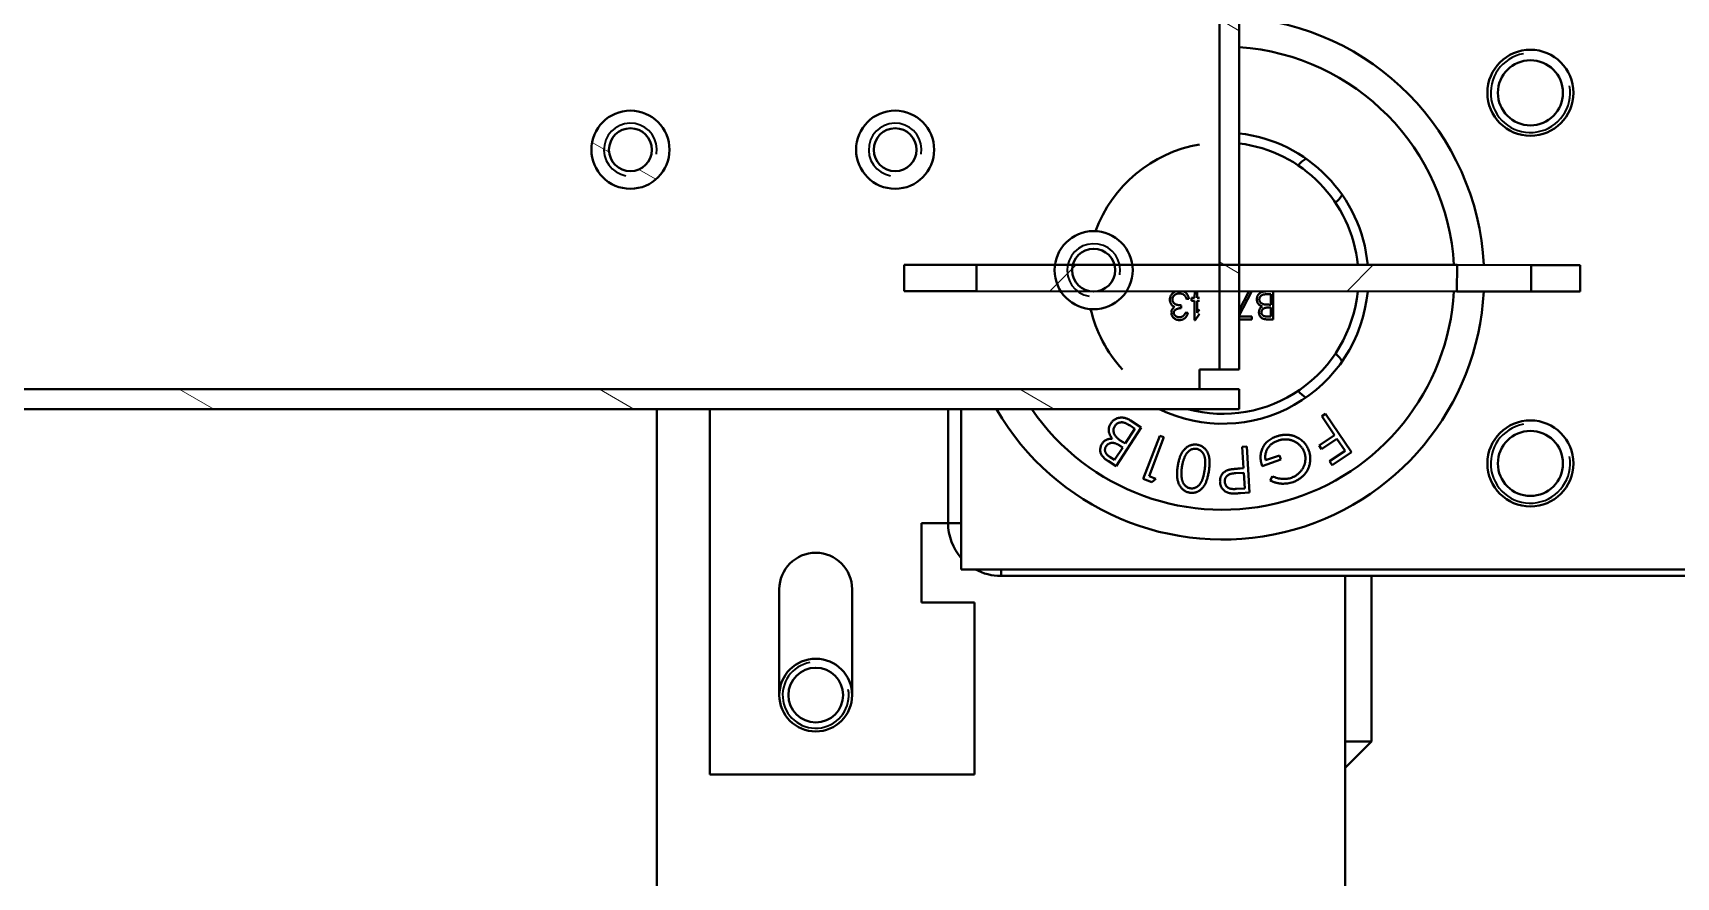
# Model space of a CAD drawing. Header units: millimetres. Extents: x 0 to 5945, y 0 to 4205.
# Drawn here: x 1722.6 to 1846.7, y 520.4 to 584.1 of the extents above; entities that cross this region are included whole.
import ezdxf

# ---------------------------------------------------------------- set-up
doc = ezdxf.new("R2010")
doc.units = ezdxf.units.MM
doc.header["$LTSCALE"] = 5
for name, color, linetype, lineweight in [('가시적인 것(ISO)', 3, 'Continuous', 40), ('가시적인 좁은 것(ISO)', 3, 'Continuous', 35), ('해치(ISO)', 7, 'Continuous', 18)]:
    doc.layers.add(name, color=color, linetype=linetype, lineweight=lineweight)

msp = doc.modelspace()

# ---------------------------------------------------------------- hatches: boundary and pattern name
at = {"layer": '해치(ISO)'}
h = msp.add_hatch(dxfattribs=at)
h.set_pattern_fill('ANSI31', color=256, scale=127, angle=105.00025, style=0)
h.set_pattern_definition([(150.0002, (0, 0), (-7.93744, -13.74819), [])])
h.paths.add_polyline_path([(1653.237, 611.423), (1651.737, 611.423), (1651.737, 558.723), (1653.237, 558.723)])
h.paths.add_polyline_path([(1651.737, 626.423), (1653.237, 626.423), (1653.237, 647.723), (1651.737, 647.723)])
h.paths.add_polyline_path([(1813.737, 555.723), (1813.737, 557.223), (1651.737, 557.223), (1651.737, 555.723)])
h.paths.add_polyline_path([(1813.737, 649.223), (1813.737, 650.723), (1708.559, 650.723), (1708.559, 649.223)])
h.paths.add_polyline_path([(1651.737, 649.223), (1692.515, 649.223), (1692.515, 650.723), (1651.737, 650.723)])
edge = h.paths.add_edge_path()
edge.add_ellipse((1787.737, 575.323), major_axis=(2.95, 0), ratio=1, start_angle=0, end_angle=360)
edge = h.paths.add_edge_path(flags=0)
edge.add_ellipse((1787.737, 575.323), major_axis=(-1.621, 0), ratio=1, start_angle=0, end_angle=360)
edge = h.paths.add_edge_path()
edge.add_ellipse((1767.737, 575.323), major_axis=(2.95, 0), ratio=1, start_angle=0, end_angle=360)
edge = h.paths.add_edge_path(flags=0)
edge.add_ellipse((1767.737, 575.323), major_axis=(-1.621, 0), ratio=1, start_angle=0, end_angle=360)
edge = h.paths.add_edge_path()
edge.add_ellipse((1717.737, 575.323), major_axis=(2.95, 0), ratio=1, start_angle=0, end_angle=360)
edge = h.paths.add_edge_path(flags=0)
edge.add_ellipse((1717.737, 575.323), major_axis=(-1.621, 0), ratio=1, start_angle=0, end_angle=360)
edge = h.paths.add_edge_path()
edge.add_ellipse((1697.737, 575.323), major_axis=(2.95, 0), ratio=1, start_angle=0, end_angle=360)
edge = h.paths.add_edge_path(flags=0)
edge.add_ellipse((1697.737, 575.323), major_axis=(-1.621, 0), ratio=1, start_angle=0, end_angle=360)
edge = h.paths.add_edge_path()
edge.add_ellipse((1677.737, 575.323), major_axis=(2.95, 0), ratio=1, start_angle=0, end_angle=360)
edge = h.paths.add_edge_path(flags=0)
edge.add_ellipse((1677.737, 575.323), major_axis=(-1.621, 0), ratio=1, start_angle=0, end_angle=360)
edge = h.paths.add_edge_path()
edge.add_ellipse((1802.737, 640.223), major_axis=(2.95, 0), ratio=1, start_angle=0, end_angle=360)
edge = h.paths.add_edge_path(flags=0)
edge.add_ellipse((1802.737, 640.223), major_axis=(-1.621, 0), ratio=1, start_angle=0, end_angle=360)
edge = h.paths.add_edge_path()
edge.add_ellipse((1662.737, 640.223), major_axis=(2.95, 0), ratio=1, start_angle=0, end_angle=360)
edge = h.paths.add_edge_path(flags=0)
edge.add_ellipse((1662.737, 640.223), major_axis=(-1.621, 0), ratio=1, start_angle=0, end_angle=360)
edge = h.paths.add_edge_path()
edge.add_ellipse((1662.737, 566.223), major_axis=(2.95, 0), ratio=1, start_angle=0, end_angle=360)
edge = h.paths.add_edge_path(flags=0)
edge.add_ellipse((1662.737, 566.223), major_axis=(-1.621, 0), ratio=1, start_angle=0, end_angle=360)
edge = h.paths.add_edge_path()
edge.add_ellipse((1802.737, 566.223), major_axis=(-2.95, 0), ratio=1, start_angle=0, end_angle=32.72269)
edge.add_ellipse((1802.737, 566.223), major_axis=(-2.482, -1.595), ratio=1, start_angle=0, end_angle=114.5049)
edge.add_ellipse((1802.737, 566.223), major_axis=(2.48, -1.597), ratio=1, start_angle=0, end_angle=40.62343)
edge.add_ellipse((1802.737, 566.223), major_axis=(2.922, 0.403), ratio=1, start_angle=0, end_angle=164.24824)
edge.add_ellipse((1802.737, 566.223), major_axis=(-2.922, 0.405), ratio=1, start_angle=0, end_angle=7.90075)
edge = h.paths.add_edge_path(flags=0)
edge.add_ellipse((1802.737, 566.223), major_axis=(-1.621, 0), ratio=1, start_angle=345.5348, end_angle=360)
edge.add_ellipse((1802.737, 566.223), major_axis=(-0.286, -1.596), ratio=1, start_angle=280.14722, end_angle=360)
edge.add_ellipse((1802.737, 566.223), major_axis=(0.284, -1.596), ratio=1, start_angle=339.75529, end_angle=360)
edge.add_ellipse((1802.737, 566.223), major_axis=(1.57, 0.404), ratio=1, start_angle=265.68202, end_angle=360)
edge.add_ellipse((1802.737, 566.223), major_axis=(-1.57, 0.405), ratio=1, start_angle=208.88066, end_angle=360)
h.paths.add_polyline_path([(1813.737, 647.723), (1812.237, 647.723), (1812.237, 566.623), (1812.237, 564.623), (1812.237, 558.723), (1813.737, 558.723), (1813.737, 564.622), (1813.737, 566.622)])
h = msp.add_hatch(dxfattribs=at)
h.set_pattern_fill('ANSI31', color=256, scale=127, style=0)
h.set_pattern_definition([(45, (0, 0), (-11.22532, 11.22532), [])])
h.paths.add_polyline_path([(1835.783, 566.613), (1835.782, 564.613), (1839.486, 564.611), (1839.487, 566.611)])
h.paths.add_polyline_path([(1830.19, 564.615), (1830.191, 566.615), (1813.737, 566.622), (1812.237, 566.623), (1805.659, 566.626), (1804.696, 566.626), (1804.307, 566.626), (1801.167, 566.628), (1800.778, 566.628), (1799.815, 566.628), (1793.896, 566.631), (1793.895, 564.631), (1800.255, 564.628), (1801.53, 564.628), (1802.451, 564.627), (1803.021, 564.627), (1805.217, 564.626), (1812.237, 564.623), (1813.737, 564.622)])

# ---------------------------------------------------------------- linework, layer by layer
at = {"layer": '가시적인 것(ISO)'}
for p, q in [((1812.237, 647.723), (1812.237, 558.723)), ((1813.737, 558.723), (1813.737, 647.723)), ((1788.424, 566.633), (1788.423, 564.633)), ((1789.009, 566.633), (1788.424, 566.633)), ((1789.009, 566.633), (1793.896, 566.631)), ((1793.896, 566.631), (1793.895, 564.631)), ((1830.191, 566.615), (1793.896, 566.631)), ((1830.19, 564.615), (1830.191, 566.615)), ((1835.783, 566.613), (1830.191, 566.615)), ((1835.783, 566.613), (1835.782, 564.613)), ((1839.487, 566.611), (1835.783, 566.613)), ((1839.486, 564.611), (1839.487, 566.611)), ((1789.008, 564.633), (1788.423, 564.633)), ((1789.008, 564.633), (1793.895, 564.631)), ((1793.895, 564.631), (1830.19, 564.615)), ((1809.935, 564.054), (1809.745, 564.054)), ((1810.125, 563.918), (1810.125, 564.136)), ((1810.125, 564.136), (1810.369, 564.135)), ((1810.369, 563.918), (1810.125, 563.918)), ((1810.369, 564.135), (1810.37, 564.624)), ((1810.369, 562.453), (1810.369, 563.918)), ((1810.56, 564.624), (1810.559, 564.135)), ((1810.559, 564.135), (1810.737, 564.135)), ((1810.737, 563.918), (1810.559, 563.918)), ((1810.559, 563.918), (1810.559, 562.999)), ((1813.737, 563.199), (1814.467, 564.622)), ((1814.658, 564.586), (1813.737, 562.79)), ((1814.593, 564.622), (1814.658, 564.586)), ((1816.122, 564.404), (1815.852, 564.404)), ((1816.122, 563.617), (1816.122, 564.404)), ((1816.313, 564.621), (1816.312, 562.505)), ((1835.782, 564.613), (1830.19, 564.615)), ((1835.782, 564.613), (1839.486, 564.611)), ((1809.338, 563.566), (1809.338, 563.349)), ((1809.663, 562.996), (1809.853, 562.996)), ((1810.737, 562.932), (1810.407, 562.453)), ((1810.559, 562.999), (1810.737, 563.258)), ((1813.737, 562.723), (1814.683, 562.722)), ((1814.683, 562.505), (1813.737, 562.506)), ((1814.683, 562.722), (1814.683, 562.505)), ((1815.864, 562.722), (1816.122, 562.722)), ((1816.312, 562.505), (1815.899, 562.505)), ((1816.122, 563.4), (1815.994, 563.4)), ((1815.996, 563.617), (1816.122, 563.617)), ((1816.122, 562.722), (1816.122, 563.4)), ((1810.407, 562.453), (1810.369, 562.453)), ((1812.237, 558.723), (1810.737, 558.723)), ((1810.737, 557.223), (1810.737, 558.723)), ((1812.237, 558.723), (1813.737, 558.723)), ((1813.737, 557.223), (1651.737, 557.223)), ((1813.737, 555.723), (1813.737, 557.223)), ((1651.737, 555.723), (1813.737, 555.723)), ((1769.737, 350.623), (1769.737, 555.723)), ((1773.737, 528.123), (1773.737, 555.723)), ((1791.737, 547.123), (1791.737, 555.723)), ((1792.737, 555.723), (1792.737, 543.623)), ((1819.976, 555.188), (1820.264, 555.382)), ((1820.931, 553.766), (1819.976, 555.188)), ((1820.264, 555.382), (1822.213, 552.481)), ((1806.324, 554.345), (1804.427, 551.412)), ((1805.124, 553.12), (1805.851, 554.244)), ((1805.851, 554.244), (1805.488, 554.478)), ((1805.518, 554.866), (1806.324, 554.345)), ((1819.766, 552.983), (1820.931, 553.766)), ((1804.324, 551.885), (1804.932, 552.825)), ((1804.932, 552.825), (1804.765, 552.933)), ((1804.958, 553.227), (1805.124, 553.12)), ((1806.488, 550.463), (1807.725, 553.719)), ((1808.048, 553.596), (1806.932, 550.66)), ((1807.725, 553.719), (1808.048, 553.596)), ((1813.951, 552.878), (1814.299, 552.9)), ((1814.053, 551.26), (1813.951, 552.878)), ((1814.299, 552.9), (1814.518, 549.419)), ((1819.958, 552.697), (1819.766, 552.983)), ((1821.123, 553.48), (1819.958, 552.697)), ((1820.568, 551.79), (1821.733, 552.574)), ((1821.733, 552.574), (1821.123, 553.48)), ((1804.427, 551.412), (1803.848, 551.786)), ((1803.986, 552.104), (1804.324, 551.885)), ((1816.889, 551.916), (1815.472, 551.417)), ((1815.729, 551.863), (1816.777, 552.233)), ((1816.777, 552.233), (1816.889, 551.916)), ((1820.76, 551.504), (1820.568, 551.79)), ((1822.213, 552.481), (1820.76, 551.504)), ((1807.128, 550.22), (1806.488, 550.463)), ((1806.932, 550.66), (1807.444, 550.465)), ((1807.444, 550.465), (1807.128, 550.22)), ((1814.075, 550.919), (1813.485, 550.889)), ((1813.805, 551.244), (1814.053, 551.26)), ((1814.149, 549.736), (1814.075, 550.919)), ((1816.075, 550.325), (1816.245, 550.657)), ((1813.534, 549.697), (1814.149, 549.736)), ((1814.518, 549.419), (1813.824, 549.376)), ((1789.737, 547.123), (1791.737, 547.123)), ((1789.737, 541.123), (1789.737, 547.123)), ((1792.737, 547.123), (1791.737, 547.123)), ((1850.737, 543.623), (1792.737, 543.623)), ((1795.737, 543.623), (1795.737, 543.123)), ((1851.737, 543.123), (1795.737, 543.123)), ((1821.737, 543.123), (1821.737, 530.623)), ((1823.737, 543.123), (1823.737, 530.623)), ((1778.987, 534.123), (1778.987, 542.123)), ((1784.487, 542.123), (1784.487, 534.123)), ((1793.737, 541.123), (1789.737, 541.123)), ((1793.737, 541.123), (1793.737, 528.123)), ((1821.737, 528.623), (1821.737, 530.623)), ((1823.737, 530.623), (1821.737, 528.623)), ((1823.737, 530.623), (1821.737, 530.623)), ((1793.737, 528.123), (1773.737, 528.123)), ((1821.737, 528.623), (1821.737, 505.123))]:
    msp.add_line(p, q, dxfattribs=at)
for centre, radius in [((1835.737, 579.623), 3.25), ((1835.737, 579.623), 2.459), ((1767.737, 575.323), 2.95), ((1787.737, 575.323), 2.95), ((1767.737, 575.323), 1.621), ((1787.737, 575.323), 1.621), ((1802.737, 566.223), 2.95), ((1802.737, 566.223), 1.621), ((1835.737, 551.623), 3.25), ((1835.737, 551.623), 2.459), ((1781.737, 534.123), 2.067)]:
    msp.add_circle(centre, radius, dxfattribs=at)
for centre, radius, start, end in [((1812.487, 565.623), 19.75, 2.87743, 86.37126), ((1812.487, 565.623), 17.5, 3.25096, 85.90396), ((1812.487, 565.623), 11, 5.19104, 83.47502), ((1812.487, 565.623), 10.25, 99.83036, 159.75424), ((1812.487, 565.623), 10.25, 5.57387, 82.99527), ((1819.77, 572.906), 2, 119.64458, 142.00908), ((1819.77, 572.906), 2, 307.99092, 330.35542), ((1812.487, 565.623), 19.75, 210.08378, 357.07284), ((1812.487, 565.623), 17.5, 214.45191, 356.69931), ((1812.487, 565.623), 11, 244.15807, 354.75923), ((1812.487, 565.623), 10.25, 254.98403, 354.3764), ((1812.487, 565.623), 10.25, 193.20285, 222.31226), ((1819.77, 558.34), 2, 29.64458, 52.00908), ((1819.77, 558.34), 2, 217.99092, 240.35542), ((1795.737, 547.123), 4, 180, 221.40962), ((1781.737, 542.123), 2.75, 0, 180), ((1795.737, 547.123), 4, 241.04498, 270), ((1781.737, 534.123), 2.75, 0, 180), ((1781.737, 534.123), 2.75, 180, 0)]:
    msp.add_arc(centre, radius, start, end, dxfattribs=at)
for points, knots in [([(1808.497, 563.996), (1808.498, 564.026), (1808.5, 564.085), (1808.52, 564.172), (1808.55, 564.257), (1808.592, 564.339), (1808.644, 564.415), (1808.706, 564.484), (1808.777, 564.543), (1808.853, 564.59), (1808.906, 564.614), (1808.931, 564.624)], [0, 0, 0, 0, 0.07964825, 0.15892168, 0.23961949, 0.32260943, 0.40603464, 0.4876021, 0.56968463, 0.65303615, 0.72687732, 0.72687732, 0.72687732, 0.72687732]), ([(1808.623, 563.62), (1808.613, 563.634), (1808.593, 563.661), (1808.568, 563.706), (1808.545, 563.751), (1808.528, 563.797), (1808.514, 563.845), (1808.504, 563.894), (1808.498, 563.945), (1808.497, 563.979), (1808.497, 563.996)], [0, 0, 0, 0, 0.1281355, 0.2541727, 0.3781116, 0.5017123, 0.6239863, 0.7470956, 0.8728746, 1, 1, 1, 1]), ([(1809.226, 564.462), (1809.206, 564.461), (1809.167, 564.46), (1809.111, 564.454), (1809.057, 564.444), (1809.007, 564.429), (1808.959, 564.41), (1808.915, 564.387), (1808.873, 564.36), (1808.835, 564.329), (1808.8, 564.294), (1808.77, 564.259), (1808.744, 564.222), (1808.723, 564.183), (1808.707, 564.143), (1808.696, 564.101), (1808.688, 564.058), (1808.687, 564.029), (1808.687, 564.014)], [0, 0, 0, 0, 0.0760717, 0.1487517, 0.2184028, 0.2857596, 0.350598, 0.414964, 0.4780693, 0.5417607, 0.6043499, 0.664075, 0.7214636, 0.7775871, 0.8326444, 0.8878435, 0.9434603, 1, 1, 1, 1]), ([(1808.687, 564.014), (1808.688, 563.994), (1808.69, 563.955), (1808.704, 563.897), (1808.727, 563.841), (1808.759, 563.789), (1808.799, 563.74), (1808.845, 563.696), (1808.898, 563.66), (1808.947, 563.635), (1808.99, 563.618), (1809.028, 563.607), (1809.069, 563.597), (1809.115, 563.588), (1809.165, 563.581), (1809.219, 563.574), (1809.277, 563.569), (1809.317, 563.567), (1809.338, 563.566)], [0, 0, 0, 0, 0.06690919, 0.13348544, 0.20103512, 0.27123434, 0.34287998, 0.41383613, 0.48597662, 0.56022956, 0.59988418, 0.64405484, 0.69189193, 0.74468752, 0.80149178, 0.8628577, 0.92932838, 1, 1, 1, 1]), ([(1809.58, 564.347), (1809.568, 564.356), (1809.544, 564.374), (1809.505, 564.398), (1809.465, 564.418), (1809.421, 564.433), (1809.376, 564.446), (1809.328, 564.455), (1809.278, 564.461), (1809.243, 564.461), (1809.226, 564.462)], [0, 0, 0, 0, 0.1182713, 0.23617753, 0.35566293, 0.47590416, 0.60012734, 0.72860812, 0.86131348, 1, 1, 1, 1]), ([(1809.523, 564.624), (1809.529, 564.622), (1809.553, 564.611), (1809.595, 564.59), (1809.646, 564.558), (1809.694, 564.52), (1809.738, 564.479), (1809.779, 564.431), (1809.815, 564.38), (1809.847, 564.324), (1809.876, 564.263), (1809.9, 564.198), (1809.92, 564.128), (1809.93, 564.079), (1809.935, 564.054)], [0.28985137, 0.28985137, 0.28985137, 0.28985137, 0.30854843, 0.36639796, 0.42454219, 0.48317, 0.5422434, 0.60173935, 0.662506, 0.72485551, 0.78912783, 0.8563464, 0.92629523, 1, 1, 1, 1]), ([(1809.745, 564.054), (1809.74, 564.071), (1809.731, 564.102), (1809.714, 564.148), (1809.696, 564.19), (1809.676, 564.228), (1809.655, 564.263), (1809.631, 564.294), (1809.607, 564.323), (1809.588, 564.339), (1809.58, 564.347)], [0, 0, 0, 0, 0.1497704, 0.2913164, 0.4259664, 0.5521596, 0.6715274, 0.7861216, 0.8953251, 1, 1, 1, 1]), ([(1815.064, 564.021), (1815.065, 564.042), (1815.066, 564.082), (1815.074, 564.142), (1815.089, 564.199), (1815.109, 564.254), (1815.135, 564.306), (1815.167, 564.356), (1815.205, 564.404), (1815.247, 564.449), (1815.295, 564.489), (1815.347, 564.525), (1815.403, 564.554), (1815.463, 564.579), (1815.526, 564.598), (1815.594, 564.612), (1815.666, 564.62), (1815.715, 564.621), (1815.74, 564.622)], [0, 0, 0, 0, 0.0611603, 0.1203346, 0.1781803, 0.2352351, 0.292683, 0.3511862, 0.4104566, 0.4717199, 0.5337612, 0.595739, 0.6578875, 0.7212952, 0.7868225, 0.8546862, 0.925478, 1, 1, 1, 1]), ([(1815.471, 563.48), (1815.447, 563.489), (1815.401, 563.507), (1815.338, 563.538), (1815.283, 563.572), (1815.237, 563.609), (1815.198, 563.649), (1815.163, 563.693), (1815.134, 563.74), (1815.109, 563.791), (1815.089, 563.845), (1815.074, 563.902), (1815.066, 563.961), (1815.065, 564.001), (1815.064, 564.021)], [0, 0, 0, 0, 0.1060575, 0.2029143, 0.2903002, 0.3702226, 0.4463837, 0.5213969, 0.5982911, 0.6761425, 0.7555287, 0.8348872, 0.916646, 1, 1, 1, 1]), ([(1815.852, 564.404), (1815.833, 564.404), (1815.795, 564.404), (1815.741, 564.402), (1815.691, 564.399), (1815.646, 564.394), (1815.604, 564.388), (1815.566, 564.381), (1815.532, 564.372), (1815.492, 564.358), (1815.448, 564.337), (1815.4, 564.306), (1815.357, 564.268), (1815.321, 564.224), (1815.291, 564.177), (1815.27, 564.127), (1815.256, 564.074), (1815.255, 564.039), (1815.254, 564.021)], [0, 0, 0, 0, 0.0725025, 0.139739, 0.2017951, 0.2598219, 0.312206, 0.3607734, 0.4045403, 0.4436981, 0.5168408, 0.5878743, 0.6579654, 0.7289694, 0.7993077, 0.8666358, 0.9331163, 1, 1, 1, 1]), ([(1815.254, 564.021), (1815.254, 564.01), (1815.254, 563.988), (1815.259, 563.955), (1815.267, 563.923), (1815.276, 563.893), (1815.29, 563.864), (1815.306, 563.835), (1815.324, 563.808), (1815.354, 563.773), (1815.396, 563.733), (1815.456, 563.694), (1815.525, 563.663), (1815.574, 563.649), (1815.6, 563.643)], [0, 0, 0, 0, 0.0602874, 0.1196024, 0.1775034, 0.2351427, 0.2921326, 0.3508712, 0.4100979, 0.4707315, 0.5948287, 0.7225788, 0.8566914, 1, 1, 1, 1]), ([(1808.605, 563.004), (1808.606, 563.026), (1808.607, 563.07), (1808.619, 563.134), (1808.639, 563.194), (1808.666, 563.251), (1808.701, 563.304), (1808.744, 563.353), (1808.794, 563.399), (1808.833, 563.425), (1808.852, 563.439)], [0, 0, 0, 0, 0.1280675, 0.2506083, 0.3706302, 0.4900722, 0.6103748, 0.7343131, 0.8632165, 1, 1, 1, 1]), ([(1809.223, 562.453), (1809.195, 562.454), (1809.141, 562.456), (1809.06, 562.471), (1808.983, 562.495), (1808.909, 562.528), (1808.841, 562.569), (1808.78, 562.617), (1808.727, 562.672), (1808.683, 562.733), (1808.649, 562.798), (1808.623, 562.865), (1808.608, 562.934), (1808.606, 562.98), (1808.605, 563.004)], [0, 0, 0, 0, 0.09025425, 0.17853979, 0.26609303, 0.35463098, 0.44188615, 0.52574692, 0.60811363, 0.69019727, 0.77082148, 0.84832618, 0.92401174, 1, 1, 1, 1]), ([(1808.852, 563.439), (1808.83, 563.45), (1808.785, 563.471), (1808.724, 563.514), (1808.669, 563.562), (1808.639, 563.601), (1808.623, 563.62)], [0, 0, 0, 0, 0.2538796, 0.5030089, 0.7502911, 1, 1, 1, 1]), ([(1809.338, 563.349), (1809.312, 563.348), (1809.26, 563.348), (1809.185, 563.337), (1809.114, 563.323), (1809.047, 563.3), (1808.986, 563.274), (1808.933, 563.244), (1808.889, 563.211), (1808.854, 563.173), (1808.828, 563.133), (1808.809, 563.092), (1808.797, 563.048), (1808.796, 563.018), (1808.795, 563.003)], [0, 0, 0, 0, 0.1101656, 0.2157873, 0.3180274, 0.417574, 0.5116505, 0.5961621, 0.6729345, 0.7436696, 0.810677, 0.874059, 0.9366963, 1, 1, 1, 1]), ([(1808.795, 563.003), (1808.795, 562.992), (1808.796, 562.97), (1808.802, 562.938), (1808.811, 562.906), (1808.824, 562.876), (1808.842, 562.848), (1808.863, 562.82), (1808.887, 562.794), (1808.916, 562.769), (1808.946, 562.746), (1808.98, 562.726), (1809.015, 562.709), (1809.052, 562.694), (1809.092, 562.684), (1809.133, 562.676), (1809.176, 562.672), (1809.206, 562.671), (1809.221, 562.671)], [0, 0, 0, 0, 0.0552745, 0.1099661, 0.1632474, 0.2180762, 0.2733009, 0.3309093, 0.3909945, 0.454176, 0.5188615, 0.5833105, 0.6485167, 0.7150309, 0.7825021, 0.8523227, 0.9249285, 1, 1, 1, 1]), ([(1809.221, 562.671), (1809.245, 562.671), (1809.292, 562.673), (1809.36, 562.687), (1809.423, 562.71), (1809.471, 562.738), (1809.507, 562.765), (1809.532, 562.788), (1809.557, 562.815), (1809.58, 562.845), (1809.603, 562.878), (1809.624, 562.914), (1809.645, 562.954), (1809.657, 562.982), (1809.663, 562.996)], [0, 0, 0, 0, 0.1227119, 0.239685, 0.3518159, 0.4637661, 0.5208178, 0.5794483, 0.6406041, 0.7052975, 0.7736339, 0.8446694, 0.9200565, 1, 1, 1, 1]), ([(1809.853, 562.996), (1809.848, 562.975), (1809.838, 562.933), (1809.817, 562.873), (1809.794, 562.817), (1809.767, 562.765), (1809.737, 562.716), (1809.702, 562.672), (1809.665, 562.63), (1809.624, 562.594), (1809.581, 562.56), (1809.536, 562.532), (1809.488, 562.508), (1809.439, 562.488), (1809.387, 562.473), (1809.334, 562.462), (1809.279, 562.454), (1809.242, 562.454), (1809.223, 562.453)], [0, 0, 0, 0, 0.0726253, 0.1419766, 0.2089849, 0.2739569, 0.3368893, 0.398745, 0.4601159, 0.5208249, 0.5809945, 0.6401519, 0.6986225, 0.7572711, 0.8164267, 0.876254, 0.9371653, 1, 1, 1, 1]), ([(1815.226, 563.03), (1815.227, 563.053), (1815.228, 563.099), (1815.241, 563.166), (1815.26, 563.23), (1815.287, 563.291), (1815.323, 563.346), (1815.364, 563.397), (1815.414, 563.442), (1815.452, 563.467), (1815.471, 563.48)], [0, 0, 0, 0, 0.1305691, 0.2565806, 0.3805516, 0.5036229, 0.6257393, 0.7475486, 0.8717661, 1, 1, 1, 1]), ([(1815.899, 562.505), (1815.878, 562.505), (1815.839, 562.505), (1815.782, 562.508), (1815.729, 562.513), (1815.679, 562.52), (1815.633, 562.528), (1815.59, 562.538), (1815.551, 562.55), (1815.505, 562.57), (1815.451, 562.598), (1815.394, 562.641), (1815.345, 562.692), (1815.302, 562.751), (1815.269, 562.815), (1815.244, 562.883), (1815.229, 562.955), (1815.227, 563.005), (1815.226, 563.03)], [0, 0, 0, 0, 0.0625941, 0.1213229, 0.1766801, 0.2283651, 0.2768684, 0.3218791, 0.3640986, 0.4033557, 0.4779679, 0.5505355, 0.6235845, 0.6981749, 0.7733537, 0.8472811, 0.9228183, 1, 1, 1, 1]), ([(1815.994, 563.4), (1815.976, 563.4), (1815.94, 563.4), (1815.887, 563.398), (1815.839, 563.395), (1815.794, 563.391), (1815.754, 563.385), (1815.717, 563.377), (1815.684, 563.37), (1815.645, 563.357), (1815.602, 563.338), (1815.555, 563.308), (1815.514, 563.272), (1815.48, 563.231), (1815.451, 563.186), (1815.432, 563.137), (1815.418, 563.086), (1815.417, 563.051), (1815.416, 563.033)], [0, 0, 0, 0, 0.072301, 0.1397003, 0.2022885, 0.2605995, 0.3131903, 0.3617389, 0.4057065, 0.44554, 0.518832, 0.5897782, 0.6588675, 0.7284305, 0.7972827, 0.8648154, 0.9313638, 1, 1, 1, 1]), ([(1815.416, 563.033), (1815.417, 563.022), (1815.417, 562.999), (1815.422, 562.965), (1815.431, 562.933), (1815.442, 562.903), (1815.458, 562.876), (1815.476, 562.85), (1815.498, 562.826), (1815.524, 562.804), (1815.553, 562.785), (1815.585, 562.768), (1815.622, 562.754), (1815.663, 562.742), (1815.708, 562.733), (1815.756, 562.726), (1815.809, 562.723), (1815.845, 562.722), (1815.864, 562.722)], [0, 0, 0, 0, 0.0570031, 0.1118179, 0.1644024, 0.2158698, 0.2668411, 0.317479, 0.3699021, 0.4234004, 0.4797184, 0.5392415, 0.6024307, 0.6710295, 0.7444848, 0.823454, 0.9087403, 1, 1, 1, 1]), ([(1815.6, 563.643), (1815.61, 563.64), (1815.633, 563.636), (1815.669, 563.631), (1815.711, 563.627), (1815.758, 563.624), (1815.81, 563.62), (1815.867, 563.619), (1815.93, 563.618), (1815.974, 563.617), (1815.996, 563.617)], [0, 0, 0, 0, 0.0793065, 0.1719528, 0.2770565, 0.3947306, 0.5261773, 0.6713448, 0.8292853, 1, 1, 1, 1]), ([(1804.023, 554.641), (1804.042, 554.669), (1804.08, 554.725), (1804.147, 554.801), (1804.219, 554.867), (1804.297, 554.926), (1804.381, 554.976), (1804.471, 555.016), (1804.567, 555.048), (1804.668, 555.072), (1804.772, 555.087), (1804.877, 555.088), (1804.983, 555.08), (1805.09, 555.059), (1805.197, 555.028), (1805.305, 554.986), (1805.412, 554.931), (1805.483, 554.888), (1805.518, 554.866)], [0, 0, 0, 0, 0.0608361, 0.1197573, 0.1777252, 0.2347331, 0.2918489, 0.3499849, 0.409379, 0.4705896, 0.5327834, 0.5948506, 0.6571035, 0.7211199, 0.7865836, 0.8545725, 0.9254321, 1, 1, 1, 1]), ([(1804.146, 553.485), (1804.118, 553.522), (1804.065, 553.591), (1803.999, 553.697), (1803.947, 553.797), (1803.91, 553.894), (1803.886, 553.989), (1803.875, 554.083), (1803.873, 554.179), (1803.881, 554.275), (1803.901, 554.37), (1803.93, 554.464), (1803.971, 554.555), (1804.006, 554.612), (1804.023, 554.641)], [0, 0, 0, 0, 0.1100074, 0.2090568, 0.2988937, 0.3801656, 0.4562978, 0.531877, 0.6079928, 0.6849431, 0.7626364, 0.8401441, 0.9192847, 1, 1, 1, 1]), ([(1804.331, 554.449), (1804.312, 554.416), (1804.275, 554.352), (1804.242, 554.246), (1804.229, 554.137), (1804.235, 554.024), (1804.262, 553.912), (1804.309, 553.802), (1804.375, 553.696), (1804.432, 553.632), (1804.461, 553.6)], [0, 0, 0, 0, 0.1213326, 0.2383143, 0.3544611, 0.4751864, 0.5990741, 0.7259871, 0.8583055, 1, 1, 1, 1]), ([(1805.488, 554.478), (1805.462, 554.494), (1805.412, 554.526), (1805.338, 554.571), (1805.268, 554.609), (1805.202, 554.643), (1805.14, 554.67), (1805.082, 554.693), (1805.028, 554.71), (1804.963, 554.725), (1804.883, 554.733), (1804.79, 554.729), (1804.698, 554.712), (1804.609, 554.681), (1804.525, 554.639), (1804.45, 554.585), (1804.383, 554.523), (1804.349, 554.474), (1804.331, 554.449)], [0, 0, 0, 0, 0.07066196, 0.13617405, 0.1972333, 0.25346038, 0.30544737, 0.35254049, 0.39569104, 0.43462939, 0.50671107, 0.57738316, 0.64810991, 0.72052438, 0.79254449, 0.86157956, 0.93044858, 1, 1, 1, 1]), ([(1816.54, 553.657), (1816.577, 553.669), (1816.652, 553.694), (1816.764, 553.726), (1816.875, 553.751), (1816.984, 553.771), (1817.093, 553.784), (1817.2, 553.792), (1817.306, 553.794), (1817.411, 553.79), (1817.514, 553.779), (1817.617, 553.764), (1817.718, 553.743), (1817.817, 553.714), (1817.916, 553.681), (1818.013, 553.641), (1818.109, 553.596), (1818.171, 553.561), (1818.203, 553.544)], [0, 0, 0, 0, 0.06933878, 0.13656053, 0.20248218, 0.2673575, 0.33047967, 0.39288069, 0.45431958, 0.51498188, 0.57509197, 0.63515524, 0.69507645, 0.7550901, 0.81529647, 0.87588097, 0.93756716, 1, 1, 1, 1]), ([(1803.848, 551.786), (1803.82, 551.805), (1803.766, 551.841), (1803.688, 551.896), (1803.618, 551.951), (1803.554, 552.005), (1803.496, 552.058), (1803.447, 552.112), (1803.403, 552.163), (1803.353, 552.231), (1803.305, 552.319), (1803.263, 552.429), (1803.238, 552.544), (1803.231, 552.662), (1803.24, 552.781), (1803.267, 552.897), (1803.309, 553.01), (1803.351, 553.079), (1803.372, 553.114)], [0, 0, 0, 0, 0.0631751, 0.1224985, 0.178052, 0.230269, 0.2792434, 0.3248018, 0.3670903, 0.4066063, 0.4813176, 0.5539664, 0.6269945, 0.70118, 0.775899, 0.849116, 0.9237142, 1, 1, 1, 1]), ([(1803.372, 553.114), (1803.394, 553.145), (1803.437, 553.206), (1803.514, 553.287), (1803.601, 553.354), (1803.696, 553.41), (1803.8, 553.451), (1803.91, 553.479), (1804.027, 553.491), (1804.106, 553.487), (1804.146, 553.485)], [0, 0, 0, 0, 0.1256887, 0.2479089, 0.3688152, 0.4900216, 0.6127639, 0.7373682, 0.8651323, 1, 1, 1, 1]), ([(1803.677, 552.916), (1803.666, 552.899), (1803.647, 552.867), (1803.623, 552.816), (1803.606, 552.765), (1803.594, 552.714), (1803.589, 552.662), (1803.591, 552.611), (1803.598, 552.559), (1803.611, 552.508), (1803.632, 552.456), (1803.66, 552.405), (1803.696, 552.354), (1803.739, 552.303), (1803.79, 552.252), (1803.848, 552.202), (1803.914, 552.152), (1803.961, 552.12), (1803.986, 552.104)], [0, 0, 0, 0, 0.0591673, 0.1153871, 0.1701588, 0.222513, 0.2745679, 0.3264047, 0.3787059, 0.4322495, 0.4880059, 0.5470922, 0.6093144, 0.6772985, 0.7495754, 0.8265678, 0.9106155, 1, 1, 1, 1]), ([(1804.765, 552.933), (1804.74, 552.949), (1804.692, 552.979), (1804.622, 553.021), (1804.556, 553.058), (1804.493, 553.09), (1804.434, 553.116), (1804.38, 553.138), (1804.329, 553.155), (1804.266, 553.17), (1804.192, 553.179), (1804.104, 553.178), (1804.018, 553.163), (1803.935, 553.136), (1803.858, 553.097), (1803.789, 553.046), (1803.727, 552.987), (1803.693, 552.94), (1803.677, 552.916)], [0, 0, 0, 0, 0.0711972, 0.1374093, 0.1988984, 0.2555213, 0.3078665, 0.3555214, 0.3991507, 0.4382605, 0.5109365, 0.5813483, 0.6510747, 0.7216352, 0.7917167, 0.8604255, 0.9294829, 1, 1, 1, 1]), ([(1804.461, 553.6), (1804.473, 553.588), (1804.498, 553.562), (1804.542, 553.525), (1804.592, 553.483), (1804.65, 553.438), (1804.717, 553.39), (1804.79, 553.338), (1804.871, 553.283), (1804.929, 553.246), (1804.958, 553.227)], [0, 0, 0, 0, 0.0796314, 0.1722232, 0.2770527, 0.3957755, 0.5264292, 0.6710912, 0.8291429, 1, 1, 1, 1]), ([(1809.087, 551.412), (1809.096, 551.465), (1809.113, 551.567), (1809.143, 551.717), (1809.177, 551.857), (1809.215, 551.987), (1809.256, 552.109), (1809.301, 552.222), (1809.349, 552.326), (1809.401, 552.422), (1809.457, 552.509), (1809.515, 552.589), (1809.576, 552.663), (1809.64, 552.73), (1809.706, 552.792), (1809.775, 552.846), (1809.847, 552.895), (1809.922, 552.936), (1809.998, 552.972), (1810.076, 553), (1810.155, 553.023), (1810.235, 553.039), (1810.316, 553.048), (1810.398, 553.052), (1810.48, 553.048), (1810.535, 553.041), (1810.563, 553.037)], [0, 0, 0, 0, 0.0649869, 0.1268269, 0.1851513, 0.2405435, 0.2925615, 0.3418675, 0.3883389, 0.4321515, 0.4739935, 0.5139575, 0.5527638, 0.5904079, 0.6268584, 0.6627266, 0.6977724, 0.7325457, 0.7666736, 0.8003488, 0.8334981, 0.8665947, 0.8995307, 0.9325735, 0.9659006, 1, 1, 1, 1]), ([(1810.503, 552.727), (1810.465, 552.731), (1810.389, 552.74), (1810.273, 552.726), (1810.159, 552.696), (1810.067, 552.653), (1809.995, 552.61), (1809.943, 552.572), (1809.893, 552.529), (1809.845, 552.481), (1809.8, 552.426), (1809.756, 552.368), (1809.715, 552.304), (1809.691, 552.258), (1809.678, 552.235)], [0, 0, 0, 0, 0.1114724, 0.2225685, 0.3362249, 0.4552687, 0.5173787, 0.5798583, 0.6437005, 0.7097733, 0.7784999, 0.8491587, 0.9227584, 1, 1, 1, 1]), ([(1811.116, 551.105), (1811.123, 551.152), (1811.137, 551.244), (1811.152, 551.377), (1811.164, 551.502), (1811.17, 551.619), (1811.171, 551.727), (1811.169, 551.828), (1811.161, 551.919), (1811.15, 552.003), (1811.133, 552.08), (1811.113, 552.153), (1811.088, 552.222), (1811.061, 552.287), (1811.029, 552.348), (1810.994, 552.405), (1810.954, 552.458), (1810.897, 552.521), (1810.821, 552.59), (1810.72, 552.656), (1810.615, 552.704), (1810.54, 552.719), (1810.503, 552.727)], [0, 0, 0, 0, 0.07381421, 0.14335729, 0.20800097, 0.26813274, 0.3242022, 0.37558517, 0.42313572, 0.46625797, 0.50655235, 0.54560513, 0.5832454, 0.6193891, 0.65498569, 0.68941645, 0.72327243, 0.75682564, 0.82137817, 0.88227529, 0.94122044, 1, 1, 1, 1]), ([(1810.563, 553.037), (1810.59, 553.033), (1810.644, 553.024), (1810.722, 553.001), (1810.797, 552.975), (1810.87, 552.942), (1810.939, 552.903), (1811.006, 552.86), (1811.069, 552.81), (1811.13, 552.755), (1811.187, 552.695), (1811.238, 552.629), (1811.287, 552.558), (1811.329, 552.481), (1811.368, 552.399), (1811.402, 552.313), (1811.432, 552.221), (1811.456, 552.123), (1811.476, 552.018), (1811.49, 551.905), (1811.496, 551.783), (1811.498, 551.653), (1811.492, 551.514), (1811.482, 551.366), (1811.464, 551.21), (1811.449, 551.103), (1811.441, 551.047)], [0, 0, 0, 0, 0.0338523, 0.0668959, 0.0994521, 0.1317955, 0.1642669, 0.1967928, 0.2296606, 0.2629497, 0.2968226, 0.3311235, 0.3660338, 0.4018473, 0.4386558, 0.4766177, 0.5160611, 0.557159, 0.6003462, 0.6468627, 0.6968341, 0.7501669, 0.8069728, 0.8673371, 0.931676, 1, 1, 1, 1]), ([(1815.472, 551.417), (1815.452, 551.479), (1815.413, 551.601), (1815.373, 551.785), (1815.349, 551.965), (1815.344, 552.139), (1815.356, 552.309), (1815.384, 552.474), (1815.432, 552.634), (1815.495, 552.788), (1815.576, 552.934), (1815.67, 553.07), (1815.779, 553.196), (1815.903, 553.31), (1816.041, 553.414), (1816.194, 553.506), (1816.361, 553.589), (1816.479, 553.634), (1816.54, 553.657)], [0, 0, 0, 0, 0.0704035, 0.1372849, 0.2016565, 0.263768, 0.3242522, 0.38348, 0.4427331, 0.5023358, 0.5617168, 0.6207442, 0.6798336, 0.7395351, 0.8010214, 0.8646088, 0.9307779, 1, 1, 1, 1]), ([(1816.641, 553.34), (1816.6, 553.325), (1816.519, 553.294), (1816.404, 553.239), (1816.297, 553.175), (1816.197, 553.106), (1816.106, 553.029), (1816.023, 552.944), (1815.948, 552.852), (1815.882, 552.753), (1815.825, 552.65), (1815.778, 552.544), (1815.743, 552.436), (1815.718, 552.325), (1815.704, 552.213), (1815.701, 552.098), (1815.708, 551.981), (1815.722, 551.903), (1815.729, 551.863)], [0, 0, 0, 0, 0.0692909, 0.1363437, 0.2014115, 0.2648725, 0.3276002, 0.3898557, 0.4516419, 0.5142679, 0.576592, 0.6369564, 0.6965973, 0.7558478, 0.8152424, 0.8753117, 0.9369594, 1, 1, 1, 1]), ([(1818.659, 552.454), (1818.648, 552.484), (1818.625, 552.545), (1818.583, 552.633), (1818.536, 552.718), (1818.482, 552.799), (1818.423, 552.877), (1818.359, 552.952), (1818.288, 553.023), (1818.212, 553.09), (1818.132, 553.154), (1818.047, 553.209), (1817.961, 553.261), (1817.87, 553.305), (1817.777, 553.344), (1817.679, 553.375), (1817.58, 553.402), (1817.477, 553.421), (1817.373, 553.435), (1817.268, 553.442), (1817.163, 553.442), (1817.059, 553.435), (1816.954, 553.421), (1816.849, 553.402), (1816.745, 553.375), (1816.676, 553.352), (1816.641, 553.34)], [0, 0, 0, 0, 0.0399455, 0.0794844, 0.1190482, 0.1587172, 0.1985355, 0.2386844, 0.2793405, 0.3210781, 0.36285, 0.4041045, 0.4452647, 0.4860735, 0.5275071, 0.5690276, 0.6110757, 0.6538808, 0.6968472, 0.7395643, 0.7821855, 0.8249027, 0.867869, 0.9112363, 0.9552218, 1, 1, 1, 1]), ([(1819, 552.582), (1819.013, 552.543), (1819.039, 552.466), (1819.068, 552.348), (1819.09, 552.229), (1819.102, 552.11), (1819.107, 551.991), (1819.104, 551.871), (1819.093, 551.75), (1819.073, 551.63), (1819.047, 551.51), (1819.013, 551.394), (1818.97, 551.282), (1818.922, 551.172), (1818.865, 551.067), (1818.801, 550.965), (1818.729, 550.867), (1818.651, 550.773), (1818.566, 550.683), (1818.475, 550.599), (1818.378, 550.521), (1818.275, 550.448), (1818.165, 550.382), (1818.051, 550.322), (1817.931, 550.268), (1817.847, 550.237), (1817.805, 550.221)], [0, 0, 0, 0, 0.0415992, 0.0827146, 0.1232333, 0.1638215, 0.2042183, 0.2448295, 0.2856068, 0.3272162, 0.3685749, 0.409669, 0.4502405, 0.4905234, 0.5309983, 0.5716434, 0.6127697, 0.654417, 0.6962372, 0.7382424, 0.7802911, 0.8229078, 0.8659476, 0.9097045, 0.9542307, 1, 1, 1, 1]), ([(1818.203, 553.544), (1818.249, 553.515), (1818.342, 553.459), (1818.47, 553.361), (1818.587, 553.254), (1818.692, 553.138), (1818.787, 553.012), (1818.871, 552.878), (1818.942, 552.734), (1818.981, 552.633), (1819, 552.582)], [0, 0, 0, 0, 0.1288263, 0.2542009, 0.3777501, 0.5001539, 0.622453, 0.7459803, 0.8716682, 1, 1, 1, 1]), ([(1810.002, 549.415), (1809.975, 549.42), (1809.92, 549.43), (1809.84, 549.451), (1809.763, 549.479), (1809.689, 549.512), (1809.619, 549.551), (1809.55, 549.595), (1809.486, 549.647), (1809.423, 549.702), (1809.365, 549.764), (1809.31, 549.831), (1809.262, 549.904), (1809.217, 549.982), (1809.177, 550.066), (1809.141, 550.155), (1809.109, 550.25), (1809.083, 550.351), (1809.061, 550.458), (1809.047, 550.572), (1809.037, 550.694), (1809.035, 550.823), (1809.038, 550.96), (1809.049, 551.104), (1809.064, 551.256), (1809.079, 551.359), (1809.087, 551.412)], [0, 0, 0, 0, 0.0339105, 0.0674348, 0.1003578, 0.1330738, 0.1659168, 0.1988104, 0.2320342, 0.2660672, 0.3004691, 0.3352462, 0.3708983, 0.4073369, 0.4448613, 0.4837823, 0.5242517, 0.5663309, 0.6104481, 0.6571868, 0.706525, 0.7588652, 0.8143395, 0.873059, 0.9348051, 1, 1, 1, 1]), ([(1809.412, 551.369), (1809.405, 551.326), (1809.393, 551.243), (1809.379, 551.121), (1809.371, 551.004), (1809.366, 550.893), (1809.366, 550.787), (1809.371, 550.686), (1809.38, 550.591), (1809.393, 550.5), (1809.41, 550.415), (1809.432, 550.336), (1809.457, 550.261), (1809.486, 550.191), (1809.518, 550.127), (1809.554, 550.067), (1809.593, 550.013), (1809.65, 549.95), (1809.725, 549.881), (1809.825, 549.815), (1809.93, 549.767), (1810.004, 549.752), (1810.041, 549.745)], [0, 0, 0, 0, 0.0665626, 0.1299342, 0.1901918, 0.247814, 0.302484, 0.3546811, 0.4041447, 0.4509953, 0.4957289, 0.5385018, 0.5789173, 0.6177127, 0.6549532, 0.6905321, 0.7250033, 0.7583475, 0.8226921, 0.8833444, 0.9418683, 1, 1, 1, 1]), ([(1809.678, 552.235), (1809.663, 552.205), (1809.632, 552.145), (1809.591, 552.049), (1809.552, 551.949), (1809.517, 551.843), (1809.485, 551.732), (1809.458, 551.616), (1809.432, 551.494), (1809.419, 551.411), (1809.412, 551.369)], [0, 0, 0, 0, 0.11016758, 0.22429055, 0.34223633, 0.46468602, 0.59115449, 0.72260214, 0.85863382, 1, 1, 1, 1]), ([(1817.679, 550.544), (1817.711, 550.555), (1817.774, 550.579), (1817.866, 550.622), (1817.955, 550.669), (1818.04, 550.723), (1818.122, 550.782), (1818.201, 550.847), (1818.277, 550.917), (1818.349, 550.992), (1818.416, 551.071), (1818.478, 551.153), (1818.533, 551.238), (1818.581, 551.325), (1818.623, 551.415), (1818.659, 551.507), (1818.687, 551.602), (1818.71, 551.699), (1818.726, 551.796), (1818.736, 551.893), (1818.739, 551.989), (1818.737, 552.084), (1818.726, 552.178), (1818.711, 552.271), (1818.689, 552.363), (1818.669, 552.423), (1818.659, 552.454)], [0, 0, 0, 0, 0.0425672, 0.0850865, 0.1274743, 0.1695176, 0.2118972, 0.2547724, 0.2980806, 0.3419933, 0.3856211, 0.4286978, 0.471057, 0.512811, 0.554015, 0.5956527, 0.6371665, 0.6788489, 0.7203042, 0.7611176, 0.8014553, 0.841195, 0.8808376, 0.9202129, 0.9598916, 1, 1, 1, 1]), ([(1811.441, 551.047), (1811.432, 550.992), (1811.414, 550.885), (1811.383, 550.73), (1811.35, 550.585), (1811.313, 550.451), (1811.272, 550.327), (1811.229, 550.213), (1811.183, 550.11), (1811.133, 550.016), (1811.08, 549.931), (1811.024, 549.853), (1810.966, 549.781), (1810.905, 549.714), (1810.84, 549.656), (1810.774, 549.602), (1810.703, 549.555), (1810.63, 549.514), (1810.555, 549.48), (1810.479, 549.451), (1810.402, 549.429), (1810.324, 549.413), (1810.245, 549.405), (1810.165, 549.401), (1810.084, 549.404), (1810.029, 549.412), (1810.002, 549.415)], [0, 0, 0, 0, 0.0685607, 0.1331033, 0.1936878, 0.2507384, 0.3038162, 0.3534995, 0.3996532, 0.4425838, 0.4833591, 0.5223825, 0.560271, 0.596957, 0.6326398, 0.6674863, 0.7019635, 0.7360711, 0.7697795, 0.8028677, 0.8356018, 0.8680136, 0.9003087, 0.9329927, 0.966249, 1, 1, 1, 1]), ([(1810.041, 549.745), (1810.079, 549.741), (1810.155, 549.733), (1810.271, 549.745), (1810.386, 549.779), (1810.479, 549.821), (1810.552, 549.864), (1810.605, 549.902), (1810.655, 549.946), (1810.704, 549.993), (1810.75, 550.047), (1810.793, 550.106), (1810.835, 550.169), (1810.875, 550.238), (1810.912, 550.314), (1810.947, 550.399), (1810.981, 550.493), (1811.011, 550.597), (1811.04, 550.711), (1811.069, 550.834), (1811.093, 550.966), (1811.108, 551.058), (1811.116, 551.105)], [0, 0, 0, 0, 0.05945403, 0.11833646, 0.17925028, 0.24319251, 0.27644247, 0.30987099, 0.34451422, 0.3795555, 0.41572849, 0.45320191, 0.49212755, 0.53264089, 0.5761562, 0.62351283, 0.67499804, 0.7308471, 0.79138172, 0.85631379, 0.92590643, 1, 1, 1, 1]), ([(1812.286, 550.21), (1812.284, 550.238), (1812.282, 550.294), (1812.286, 550.376), (1812.295, 550.455), (1812.31, 550.53), (1812.332, 550.602), (1812.359, 550.67), (1812.393, 550.735), (1812.433, 550.796), (1812.477, 550.854), (1812.527, 550.906), (1812.582, 550.955), (1812.641, 550.999), (1812.705, 551.039), (1812.773, 551.075), (1812.846, 551.106), (1812.897, 551.123), (1812.923, 551.131)], [0, 0, 0, 0, 0.0701167, 0.1368268, 0.2016089, 0.2643721, 0.3256234, 0.3856911, 0.4453119, 0.5047581, 0.5645227, 0.6238605, 0.683265, 0.7435931, 0.8052875, 0.8682529, 0.9331342, 1, 1, 1, 1]), ([(1813.017, 549.378), (1812.993, 549.383), (1812.944, 549.392), (1812.872, 549.414), (1812.804, 549.44), (1812.739, 549.471), (1812.677, 549.508), (1812.618, 549.549), (1812.562, 549.596), (1812.51, 549.648), (1812.462, 549.704), (1812.419, 549.764), (1812.382, 549.829), (1812.352, 549.897), (1812.326, 549.97), (1812.307, 550.046), (1812.293, 550.127), (1812.288, 550.182), (1812.286, 550.21)], [0, 0, 0, 0, 0.0632532, 0.1246955, 0.1852374, 0.2454864, 0.3050942, 0.3649554, 0.4249867, 0.486429, 0.5476579, 0.6091444, 0.6702649, 0.7329103, 0.7965388, 0.8616021, 0.929672, 1, 1, 1, 1]), ([(1813.485, 550.889), (1813.456, 550.887), (1813.401, 550.884), (1813.321, 550.875), (1813.247, 550.865), (1813.178, 550.855), (1813.117, 550.841), (1813.061, 550.826), (1813.011, 550.811), (1812.954, 550.787), (1812.89, 550.751), (1812.822, 550.698), (1812.765, 550.636), (1812.717, 550.565), (1812.681, 550.487), (1812.656, 550.406), (1812.643, 550.32), (1812.645, 550.262), (1812.645, 550.232)], [0, 0, 0, 0, 0.0711336, 0.1372499, 0.1989195, 0.2556232, 0.3075494, 0.3546975, 0.397744, 0.4365215, 0.5080631, 0.5775191, 0.646504, 0.7167316, 0.7874313, 0.856765, 0.9273234, 1, 1, 1, 1]), ([(1812.645, 550.232), (1812.648, 550.204), (1812.654, 550.147), (1812.678, 550.066), (1812.712, 549.989), (1812.759, 549.917), (1812.813, 549.853), (1812.877, 549.799), (1812.946, 549.755), (1813.01, 549.73), (1813.067, 549.714), (1813.116, 549.705), (1813.171, 549.697), (1813.232, 549.693), (1813.299, 549.691), (1813.372, 549.691), (1813.451, 549.693), (1813.506, 549.696), (1813.534, 549.697)], [0, 0, 0, 0, 0.0722746, 0.1436901, 0.2139174, 0.2863567, 0.358164, 0.4274665, 0.4958214, 0.5648781, 0.6023761, 0.6445357, 0.6911809, 0.742865, 0.7997397, 0.8613239, 0.9282611, 1, 1, 1, 1]), ([(1812.923, 551.131), (1812.944, 551.137), (1812.992, 551.151), (1813.07, 551.166), (1813.161, 551.181), (1813.264, 551.196), (1813.381, 551.21), (1813.511, 551.222), (1813.654, 551.234), (1813.753, 551.241), (1813.805, 551.244)], [0, 0, 0, 0, 0.07581084, 0.16504874, 0.26806672, 0.38574273, 0.5181484, 0.66447237, 0.82483802, 1, 1, 1, 1]), ([(1817.805, 550.221), (1817.736, 550.199), (1817.599, 550.154), (1817.388, 550.113), (1817.176, 550.092), (1817, 550.091), (1816.858, 550.103), (1816.751, 550.117), (1816.641, 550.136), (1816.531, 550.162), (1816.419, 550.194), (1816.306, 550.232), (1816.19, 550.275), (1816.114, 550.308), (1816.075, 550.325)], [0, 0, 0, 0, 0.12271153, 0.24292645, 0.3617757, 0.48042933, 0.54014091, 0.60135723, 0.66344687, 0.72741516, 0.79255453, 0.85986898, 0.92898305, 1, 1, 1, 1]), ([(1816.245, 550.657), (1816.307, 550.629), (1816.427, 550.576), (1816.615, 550.517), (1816.803, 550.477), (1816.99, 550.457), (1817.174, 550.451), (1817.35, 550.465), (1817.519, 550.493), (1817.626, 550.527), (1817.679, 550.544)], [0, 0, 0, 0, 0.1366935, 0.2689559, 0.3988498, 0.5271534, 0.6523143, 0.772075, 0.8875272, 1, 1, 1, 1]), ([(1813.824, 549.376), (1813.777, 549.373), (1813.685, 549.367), (1813.555, 549.362), (1813.436, 549.358), (1813.329, 549.357), (1813.234, 549.358), (1813.151, 549.362), (1813.08, 549.367), (1813.037, 549.374), (1813.017, 549.378)], [0, 0, 0, 0, 0.17721687, 0.33953368, 0.48615648, 0.61884261, 0.73592895, 0.83835168, 0.92628706, 1, 1, 1, 1])]:
    msp.add_open_spline(points, degree=3, knots=knots, dxfattribs=at)
at = {"layer": '가시적인 좁은 것(ISO)'}
for centre, radius, start, end in [((1835.737, 579.623), 3, 100, 10), ((1767.737, 575.323), 2, 350, 260), ((1787.737, 575.323), 2, 350, 260), ((1802.737, 566.223), 2, 350, 260), ((1835.737, 551.623), 3, 100, 10), ((1781.737, 534.123), 2.5, 100, 10)]:
    msp.add_arc(centre, radius, start, end, dxfattribs=at)

doc.saveas('drawing.dxf')
